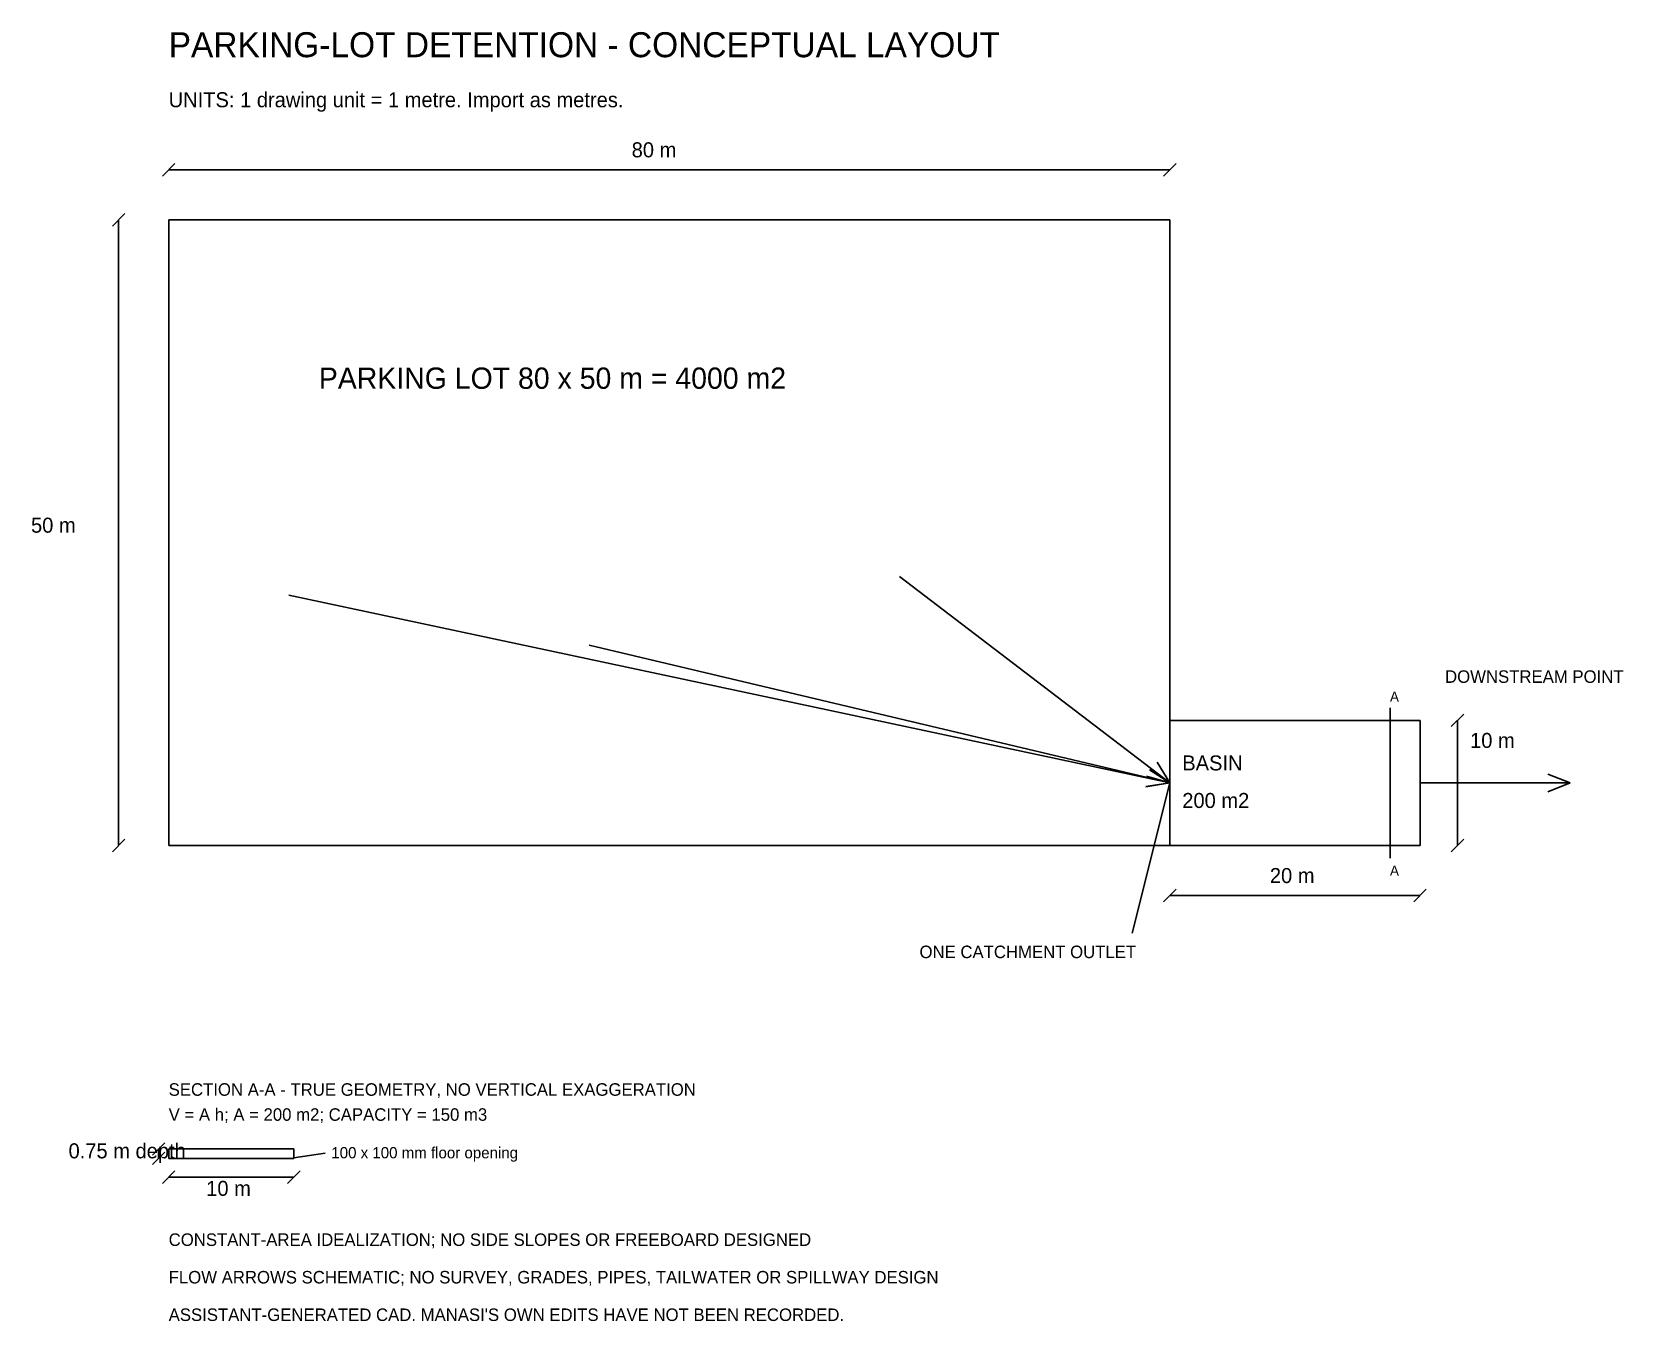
# Model space of a CAD drawing. Extents: x -11 to 116, y -38 to 65.
import ezdxf

# ---------------------------------------------------------------- set-up
doc = ezdxf.new("R2010")
doc.units = 0
for name, color, linetype in [('DIMENSIONS', 3, 'CONTINUOUS'), ('FLOW', 4, 'CONTINUOUS'), ('GEOMETRY', 7, 'CONTINUOUS'), ('NOTES', 2, 'CONTINUOUS')]:
    doc.layers.add(name, color=color, linetype=linetype)

msp = doc.modelspace()

# ---------------------------------------------------------------- linework, layer by layer
at = {"layer": 'DIMENSIONS'}
for p, q in [((-0.5, 53.5), (0.5, 54.5)), ((0, 54), (80, 54)), ((79.5, 53.5), (80.5, 54.5)), ((-4.5, 49.5), (-3.5, 50.5)), ((-4, 0), (-4, 50)), ((97.6, -1), (97.6, 11)), ((102.5, 9.5), (103.5, 10.5)), ((103, 0), (103, 10)), ((-4.5, -0.5), (-3.5, 0.5)), ((102.5, -0.5), (103.5, 0.5)), ((79.5, -4.5), (80.5, -3.5)), ((99.5, -4.5), (100.5, -3.5)), ((80, -4), (100, -4)), ((-1.3, -24.75), (-0.3, -23.75)), ((-1.3, -25.5), (-0.3, -24.5)), ((-0.8, -25), (-0.8, -24.25)), ((-0.5, -27), (0.5, -26)), ((0, -26.5), (10, -26.5)), ((9.5, -27), (10.5, -26))]:
    msp.add_line(p, q, dxfattribs=at)
at = {"layer": 'FLOW'}
for p, q in [((58.4, 21.5), (80, 5)), ((9.6, 20), (80, 5)), ((33.6, 16), (80, 5)), ((80, 5), (78.99, 6.65)), ((80, 5), (78.14, 5.54)), ((80, 5), (78.39, 6.06)), ((80, 5), (78.41, 6.1)), ((112, 5), (110.2, 5.7)), ((80, 5), (78.09, 4.69)), ((80, 5), (78.09, 4.73)), ((100, 5), (112, 5)), ((112, 5), (110.2, 4.3)), ((10, -25), (10, -24.9))]:
    msp.add_line(p, q, dxfattribs=at)
at = {"layer": 'GEOMETRY'}
for p, q in [((80, 50), (0, 50)), ((0, 50), (0, 0)), ((80, 0), (80, 50)), ((100, 10), (80, 10)), ((80, 10), (80, 0)), ((100, 0), (100, 10)), ((0, 0), (80, 0)), ((80, 0), (100, 0)), ((10, -24.25), (0, -24.25)), ((0, -24.25), (0, -25)), ((0, -25), (10, -25)), ((10, -25), (10, -24.25))]:
    msp.add_line(p, q, dxfattribs=at)
at = {"layer": 'NOTES'}
for p, q in [((80, 5), (77, -7)), ((10, -24.95), (12.5, -24.6))]:
    msp.add_line(p, q, dxfattribs=at)

# ---------------------------------------------------------------- texts
at = {"layer": 'DIMENSIONS'}
for s, height, p in [('80 m', 1.2, (37, 55)), ('50 m', 1.2, (-11, 25)), ('A', 0.8, (97.6, 11.5)), ('10 m', 1.2, (104, 7.8)), ('20 m', 1.2, (88, -3)), ('A', 0.8, (97.6, -2.4)), ('0.75 m depth', 1.2, (-8, -25)), ('10 m', 1.2, (3, -28))]:
    msp.add_text(s, height=height, dxfattribs=at).set_placement(p)
at = {"layer": 'NOTES'}
for s, height, p in [('PARKING-LOT DETENTION - CONCEPTUAL LAYOUT', 2, (0, 63)), ('UNITS: 1 drawing unit = 1 metre. Import as metres.', 1.2, (0, 59)), ('PARKING LOT 80 x 50 m = 4000 m2', 1.7, (12, 36.5)), ('DOWNSTREAM POINT', 1, (102, 13)), ('BASIN', 1.2, (81, 6)), ('200 m2', 1.2, (81, 3)), ('ONE CATCHMENT OUTLET', 1, (60, -9)), ('SECTION A-A - TRUE GEOMETRY, NO VERTICAL EXAGGERATION', 1, (0, -20)), ('V = A h; A = 200 m2; CAPACITY = 150 m3', 1, (0, -22)), ('100 x 100 mm floor opening', 0.9, (13, -25)), ('CONSTANT-AREA IDEALIZATION; NO SIDE SLOPES OR FREEBOARD DESIGNED', 1, (0, -32)), ('FLOW ARROWS SCHEMATIC; NO SURVEY, GRADES, PIPES, TAILWATER OR SPILLWAY DESIGN', 1, (0, -35)), ("ASSISTANT-GENERATED CAD. MANASI'S OWN EDITS HAVE NOT BEEN RECORDED.", 1, (0, -38))]:
    msp.add_text(s, height=height, dxfattribs=at).set_placement(p)

doc.saveas('drawing.dxf')
